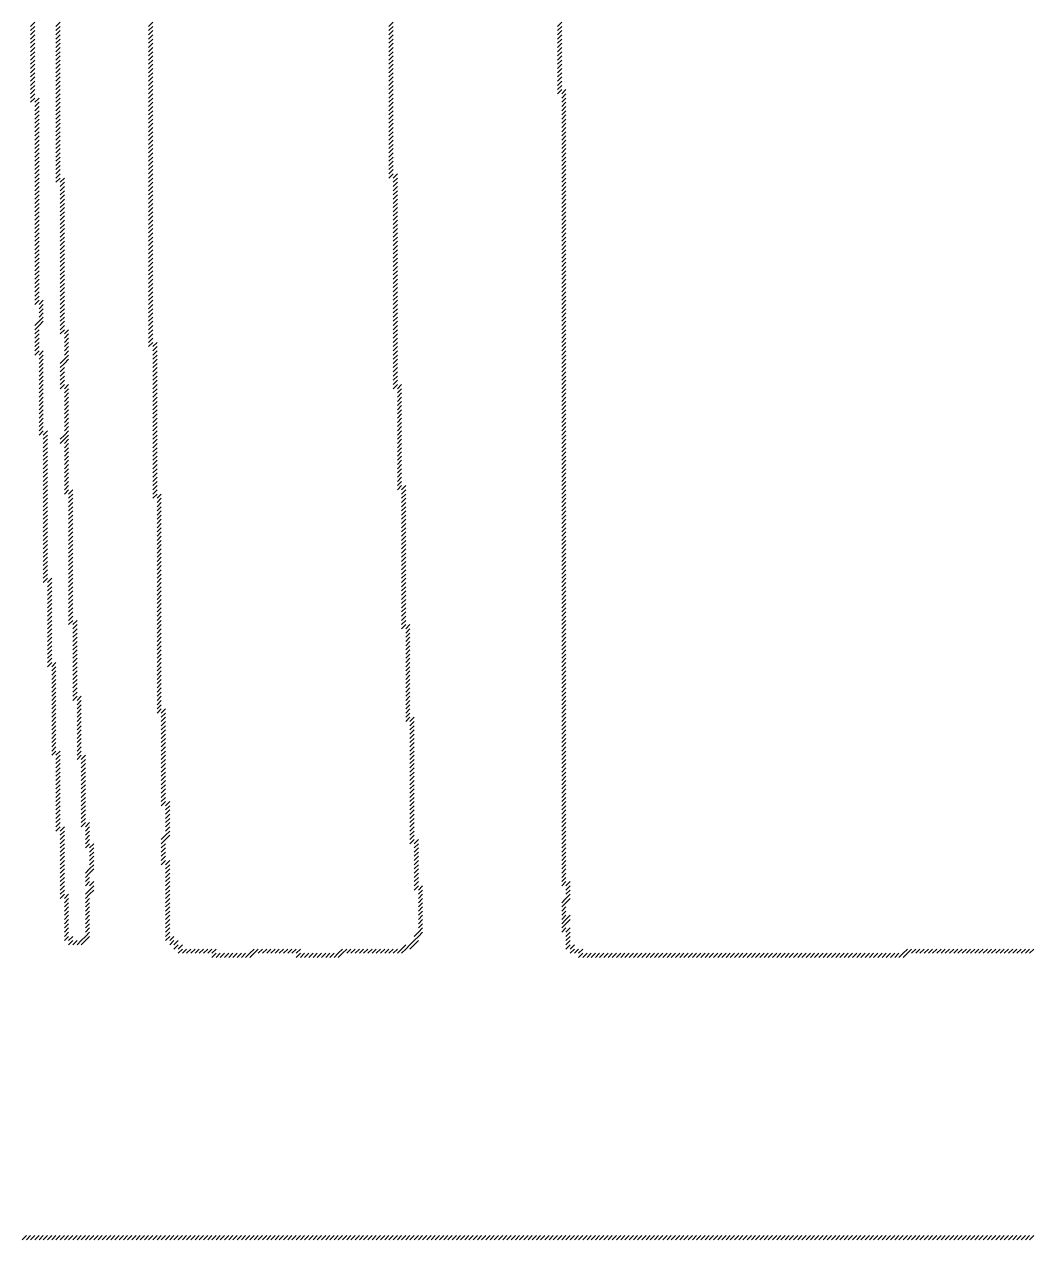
# Model space of a CAD drawing. Header units: metres. Extents: x 5 to 1923, y 5 to 1083.
# Drawn here: x 484.5 to 723.5, y 5 to 293.5 of the extents above; entities that cross this region are included whole.
import ezdxf

# ---------------------------------------------------------------- set-up
doc = ezdxf.new("R2010")
doc.units = ezdxf.units.M

msp = doc.modelspace()

# ---------------------------------------------------------------- linework, layer by layer
for p, q in [((486, 293), (487, 294)), ((486, 292), (487, 293)), ((486, 291), (487, 292)), ((492, 293), (493, 294)), ((492, 292), (493, 293)), ((492, 291), (493, 292)), ((514, 293), (515, 294)), ((514, 292), (515, 293)), ((514, 291), (515, 292)), ((571, 293), (572, 294)), ((571, 292), (572, 293)), ((571, 291), (572, 292)), ((611, 293), (612, 294)), ((611, 292), (612, 293)), ((611, 291), (612, 292)), ((486, 290), (487, 291)), ((486, 289), (487, 290)), ((486, 288), (487, 289)), ((492, 290), (493, 291)), ((492, 289), (493, 290)), ((492, 288), (493, 289)), ((514, 290), (515, 291)), ((514, 289), (515, 290)), ((514, 288), (515, 289)), ((571, 290), (572, 291)), ((571, 289), (572, 290)), ((571, 288), (572, 289)), ((611, 290), (612, 291)), ((611, 289), (612, 290)), ((611, 288), (612, 289)), ((486, 287), (487, 288)), ((486, 286), (487, 287)), ((486, 285), (487, 286)), ((492, 287), (493, 288)), ((492, 286), (493, 287)), ((492, 285), (493, 286)), ((514, 287), (515, 288)), ((514, 286), (515, 287)), ((514, 285), (515, 286)), ((571, 287), (572, 288)), ((571, 286), (572, 287)), ((571, 285), (572, 286)), ((611, 287), (612, 288)), ((611, 286), (612, 287)), ((611, 285), (612, 286)), ((486, 284), (487, 285)), ((486, 283), (487, 284)), ((486, 282), (487, 283)), ((492, 284), (493, 285)), ((492, 283), (493, 284)), ((492, 282), (493, 283)), ((514, 284), (515, 285)), ((514, 283), (515, 284)), ((514, 282), (515, 283)), ((571, 284), (572, 285)), ((571, 283), (572, 284)), ((571, 282), (572, 283)), ((611, 284), (612, 285)), ((611, 283), (612, 284)), ((611, 282), (612, 283)), ((486, 281), (487, 282)), ((486, 280), (487, 281)), ((486, 279), (487, 280)), ((492, 281), (493, 282)), ((492, 280), (493, 281)), ((492, 279), (493, 280)), ((514, 281), (515, 282)), ((514, 280), (515, 281)), ((514, 279), (515, 280)), ((571, 281), (572, 282)), ((571, 280), (572, 281)), ((571, 279), (572, 280)), ((611, 281), (612, 282)), ((611, 280), (612, 281)), ((611, 279), (612, 280)), ((486, 278), (487, 279)), ((486, 277), (487, 278)), ((486, 276), (487, 277)), ((492, 278), (493, 279)), ((492, 277), (493, 278)), ((492, 276), (493, 277)), ((514, 278), (515, 279)), ((514, 277), (515, 278)), ((514, 276), (515, 277)), ((571, 278), (572, 279)), ((571, 277), (572, 278)), ((571, 276), (572, 277)), ((611, 278), (612, 279)), ((611, 277), (612, 278)), ((612, 277), (613, 278)), ((612, 276), (613, 277)), ((486, 275), (487, 276)), ((487, 275), (488, 276)), ((487, 274), (488, 275)), ((492, 275), (493, 276)), ((492, 274), (493, 275)), ((514, 275), (515, 276)), ((514, 274), (515, 275)), ((571, 275), (572, 276)), ((571, 274), (572, 275)), ((612, 275), (613, 276)), ((612, 274), (613, 275)), ((487, 273), (488, 274)), ((487, 272), (488, 273)), ((487, 271), (488, 272)), ((492, 273), (493, 274)), ((492, 272), (493, 273)), ((492, 271), (493, 272)), ((514, 273), (515, 274)), ((514, 272), (515, 273)), ((514, 271), (515, 272)), ((571, 273), (572, 274)), ((571, 272), (572, 273)), ((571, 271), (572, 272)), ((612, 273), (613, 274)), ((612, 272), (613, 273)), ((612, 271), (613, 272)), ((487, 270), (488, 271)), ((487, 269), (488, 270)), ((487, 268), (488, 269)), ((492, 270), (493, 271)), ((492, 269), (493, 270)), ((492, 268), (493, 269)), ((514, 270), (515, 271)), ((514, 269), (515, 270)), ((514, 268), (515, 269)), ((571, 270), (572, 271)), ((571, 269), (572, 270)), ((571, 268), (572, 269)), ((612, 270), (613, 271)), ((612, 269), (613, 270)), ((612, 268), (613, 269)), ((487, 267), (488, 268)), ((487, 266), (488, 267)), ((487, 265), (488, 266)), ((492, 267), (493, 268)), ((492, 266), (493, 267)), ((492, 265), (493, 266)), ((514, 267), (515, 268)), ((514, 266), (515, 267)), ((514, 265), (515, 266)), ((571, 267), (572, 268)), ((571, 266), (572, 267)), ((571, 265), (572, 266)), ((612, 267), (613, 268)), ((612, 266), (613, 267)), ((612, 265), (613, 266)), ((487, 264), (488, 265)), ((487, 263), (488, 264)), ((487, 262), (488, 263)), ((492, 264), (493, 265)), ((492, 263), (493, 264)), ((492, 262), (493, 263)), ((514, 264), (515, 265)), ((514, 263), (515, 264)), ((514, 262), (515, 263)), ((571, 264), (572, 265)), ((571, 263), (572, 264)), ((571, 262), (572, 263)), ((612, 264), (613, 265)), ((612, 263), (613, 264)), ((612, 262), (613, 263)), ((487, 261), (488, 262)), ((487, 260), (488, 261)), ((487, 259), (488, 260)), ((492, 261), (493, 262)), ((492, 260), (493, 261)), ((492, 259), (493, 260)), ((514, 261), (515, 262)), ((514, 260), (515, 261)), ((514, 259), (515, 260)), ((571, 261), (572, 262)), ((571, 260), (572, 261)), ((571, 259), (572, 260)), ((612, 261), (613, 262)), ((612, 260), (613, 261)), ((612, 259), (613, 260)), ((487, 258), (488, 259)), ((487, 257), (488, 258)), ((487, 256), (488, 257)), ((492, 258), (493, 259)), ((492, 257), (493, 258)), ((492, 256), (493, 257)), ((493, 256), (494, 257)), ((514, 258), (515, 259)), ((514, 257), (515, 258)), ((514, 256), (515, 257)), ((571, 258), (572, 259)), ((571, 257), (572, 258)), ((572, 257), (573, 258)), ((572, 256), (573, 257)), ((612, 258), (613, 259)), ((612, 257), (613, 258)), ((612, 256), (613, 257)), ((487, 255), (488, 256)), ((487, 254), (488, 255)), ((487, 253), (488, 254)), ((493, 255), (494, 256)), ((493, 254), (494, 255)), ((493, 253), (494, 254)), ((514, 255), (515, 256)), ((514, 254), (515, 255)), ((514, 253), (515, 254)), ((572, 255), (573, 256)), ((572, 254), (573, 255)), ((572, 253), (573, 254)), ((612, 255), (613, 256)), ((612, 254), (613, 255)), ((612, 253), (613, 254)), ((487, 252), (488, 253)), ((487, 251), (488, 252)), ((487, 250), (488, 251)), ((493, 252), (494, 253)), ((493, 251), (494, 252)), ((493, 250), (494, 251)), ((514, 252), (515, 253)), ((514, 251), (515, 252)), ((514, 250), (515, 251)), ((572, 252), (573, 253)), ((572, 251), (573, 252)), ((572, 250), (573, 251)), ((612, 252), (613, 253)), ((612, 251), (613, 252)), ((612, 250), (613, 251)), ((487, 249), (488, 250)), ((487, 248), (488, 249)), ((493, 249), (494, 250)), ((493, 248), (494, 249)), ((514, 249), (515, 250)), ((514, 248), (515, 249)), ((572, 249), (573, 250)), ((572, 248), (573, 249)), ((612, 249), (613, 250)), ((612, 248), (613, 249)), ((487, 247), (488, 248)), ((487, 246), (488, 247)), ((487, 245), (488, 246)), ((493, 247), (494, 248)), ((493, 246), (494, 247)), ((493, 245), (494, 246)), ((514, 247), (515, 248)), ((514, 246), (515, 247)), ((514, 245), (515, 246)), ((572, 247), (573, 248)), ((572, 246), (573, 247)), ((572, 245), (573, 246)), ((612, 247), (613, 248)), ((612, 246), (613, 247)), ((612, 245), (613, 246)), ((487, 244), (488, 245)), ((487, 243), (488, 244)), ((487, 242), (488, 243)), ((493, 244), (494, 245)), ((493, 243), (494, 244)), ((493, 242), (494, 243)), ((514, 244), (515, 245)), ((514, 243), (515, 244)), ((514, 242), (515, 243)), ((572, 244), (573, 245)), ((572, 243), (573, 244)), ((572, 242), (573, 243)), ((612, 244), (613, 245)), ((612, 243), (613, 244)), ((612, 242), (613, 243)), ((487, 241), (488, 242)), ((487, 240), (488, 241)), ((487, 239), (488, 240)), ((493, 241), (494, 242)), ((493, 240), (494, 241)), ((493, 239), (494, 240)), ((514, 241), (515, 242)), ((514, 240), (515, 241)), ((514, 239), (515, 240)), ((572, 241), (573, 242)), ((572, 240), (573, 241)), ((572, 239), (573, 240)), ((612, 241), (613, 242)), ((612, 240), (613, 241)), ((612, 239), (613, 240)), ((487, 238), (488, 239)), ((487, 237), (488, 238)), ((487, 236), (488, 237)), ((493, 238), (494, 239)), ((493, 237), (494, 238)), ((493, 236), (494, 237)), ((514, 238), (515, 239)), ((514, 237), (515, 238)), ((514, 236), (515, 237)), ((572, 238), (573, 239)), ((572, 237), (573, 238)), ((572, 236), (573, 237)), ((612, 238), (613, 239)), ((612, 237), (613, 238)), ((612, 236), (613, 237)), ((487, 235), (488, 236)), ((487, 234), (488, 235)), ((487, 233), (488, 234)), ((493, 235), (494, 236)), ((493, 234), (494, 235)), ((493, 233), (494, 234)), ((514, 235), (515, 236)), ((514, 234), (515, 235)), ((514, 233), (515, 234)), ((572, 235), (573, 236)), ((572, 234), (573, 235)), ((572, 233), (573, 234)), ((612, 235), (613, 236)), ((612, 234), (613, 235)), ((612, 233), (613, 234)), ((487, 232), (488, 233)), ((487, 231), (488, 232)), ((487, 230), (488, 231)), ((493, 232), (494, 233)), ((493, 231), (494, 232)), ((493, 230), (494, 231)), ((514, 232), (515, 233)), ((514, 231), (515, 232)), ((514, 230), (515, 231)), ((572, 232), (573, 233)), ((572, 231), (573, 232)), ((572, 230), (573, 231)), ((612, 232), (613, 233)), ((612, 231), (613, 232)), ((612, 230), (613, 231)), ((487, 229), (488, 230)), ((487, 228), (488, 229)), ((487, 227), (488, 228)), ((488, 227), (489, 228)), ((493, 229), (494, 230)), ((493, 228), (494, 229)), ((493, 227), (494, 228)), ((514, 229), (515, 230)), ((514, 228), (515, 229)), ((514, 227), (515, 228)), ((572, 229), (573, 230)), ((572, 228), (573, 229)), ((572, 227), (573, 228)), ((612, 229), (613, 230)), ((612, 228), (613, 229)), ((612, 227), (613, 228)), ((488, 226), (489, 227)), ((488, 225), (489, 226)), ((493, 226), (494, 227)), ((493, 225), (494, 226)), ((514, 226), (515, 227)), ((514, 225), (515, 226)), ((572, 226), (573, 227)), ((572, 225), (573, 226)), ((612, 226), (613, 227)), ((612, 225), (613, 226)), ((487, 222), (488, 223)), ((488, 224), (489, 225)), ((488, 223), (489, 224)), ((488, 222), (489, 223)), ((493, 224), (494, 225)), ((493, 223), (494, 224)), ((493, 222), (494, 223)), ((514, 224), (515, 225)), ((514, 223), (515, 224)), ((514, 222), (515, 223)), ((572, 224), (573, 225)), ((572, 223), (573, 224)), ((572, 222), (573, 223)), ((612, 224), (613, 225)), ((612, 223), (613, 224)), ((612, 222), (613, 223)), ((487, 221), (488, 222)), ((487, 220), (488, 221)), ((487, 219), (488, 220)), ((493, 221), (494, 222)), ((493, 220), (494, 221)), ((494, 220), (495, 221)), ((494, 219), (495, 220)), ((514, 221), (515, 222)), ((514, 220), (515, 221)), ((514, 219), (515, 220)), ((572, 221), (573, 222)), ((572, 220), (573, 221)), ((572, 219), (573, 220)), ((612, 221), (613, 222)), ((612, 220), (613, 221)), ((612, 219), (613, 220)), ((487, 218), (488, 219)), ((487, 217), (488, 218)), ((487, 216), (488, 217)), ((494, 218), (495, 219)), ((494, 217), (495, 218)), ((494, 216), (495, 217)), ((514, 218), (515, 219)), ((514, 217), (515, 218)), ((515, 217), (516, 218)), ((515, 216), (516, 217)), ((572, 218), (573, 219)), ((572, 217), (573, 218)), ((572, 216), (573, 217)), ((612, 218), (613, 219)), ((612, 217), (613, 218)), ((612, 216), (613, 217)), ((487, 215), (488, 216)), ((488, 215), (489, 216)), ((488, 214), (489, 215)), ((488, 213), (489, 214)), ((493, 213), (494, 214)), ((494, 215), (495, 216)), ((494, 214), (495, 215)), ((494, 213), (495, 214)), ((515, 215), (516, 216)), ((515, 214), (516, 215)), ((515, 213), (516, 214)), ((572, 215), (573, 216)), ((572, 214), (573, 215)), ((572, 213), (573, 214)), ((612, 215), (613, 216)), ((612, 214), (613, 215)), ((612, 213), (613, 214)), ((488, 212), (489, 213)), ((488, 211), (489, 212)), ((488, 210), (489, 211)), ((493, 212), (494, 213)), ((493, 211), (494, 212)), ((493, 210), (494, 211)), ((515, 212), (516, 213)), ((515, 211), (516, 212)), ((515, 210), (516, 211)), ((572, 212), (573, 213)), ((572, 211), (573, 212)), ((572, 210), (573, 211)), ((612, 212), (613, 213)), ((612, 211), (613, 212)), ((612, 210), (613, 211)), ((488, 209), (489, 210)), ((488, 208), (489, 209)), ((488, 207), (489, 208)), ((493, 209), (494, 210)), ((493, 208), (494, 209)), ((493, 207), (494, 208)), ((494, 207), (495, 208)), ((515, 209), (516, 210)), ((515, 208), (516, 209)), ((515, 207), (516, 208)), ((572, 209), (573, 210)), ((572, 208), (573, 209)), ((572, 207), (573, 208)), ((573, 207), (574, 208)), ((612, 209), (613, 210)), ((612, 208), (613, 209)), ((612, 207), (613, 208)), ((488, 206), (489, 207)), ((488, 205), (489, 206)), ((488, 204), (489, 205)), ((494, 206), (495, 207)), ((494, 205), (495, 206)), ((494, 204), (495, 205)), ((515, 206), (516, 207)), ((515, 205), (516, 206)), ((515, 204), (516, 205)), ((573, 206), (574, 207)), ((573, 205), (574, 206)), ((573, 204), (574, 205)), ((612, 206), (613, 207)), ((612, 205), (613, 206)), ((612, 204), (613, 205)), ((488, 203), (489, 204)), ((488, 202), (489, 203)), ((488, 201), (489, 202)), ((494, 203), (495, 204)), ((494, 202), (495, 203)), ((494, 201), (495, 202)), ((515, 203), (516, 204)), ((515, 202), (516, 203)), ((515, 201), (516, 202)), ((573, 203), (574, 204)), ((573, 202), (574, 203)), ((573, 201), (574, 202)), ((612, 203), (613, 204)), ((612, 202), (613, 203)), ((612, 201), (613, 202)), ((488, 200), (489, 201)), ((488, 199), (489, 200)), ((494, 200), (495, 201)), ((494, 199), (495, 200)), ((515, 200), (516, 201)), ((515, 199), (516, 200)), ((573, 200), (574, 201)), ((573, 199), (574, 200)), ((612, 200), (613, 201)), ((612, 199), (613, 200)), ((488, 198), (489, 199)), ((488, 197), (489, 198)), ((488, 196), (489, 197)), ((489, 196), (490, 197)), ((494, 198), (495, 199)), ((494, 197), (495, 198)), ((494, 196), (495, 197)), ((515, 198), (516, 199)), ((515, 197), (516, 198)), ((515, 196), (516, 197)), ((573, 198), (574, 199)), ((573, 197), (574, 198)), ((573, 196), (574, 197)), ((612, 198), (613, 199)), ((612, 197), (613, 198)), ((612, 196), (613, 197)), ((489, 195), (490, 196)), ((489, 194), (490, 195)), ((489, 193), (490, 194)), ((493, 195), (494, 196)), ((493, 194), (494, 195)), ((494, 195), (495, 196)), ((494, 194), (495, 195)), ((494, 193), (495, 194)), ((515, 195), (516, 196)), ((515, 194), (516, 195)), ((515, 193), (516, 194)), ((573, 195), (574, 196)), ((573, 194), (574, 195)), ((573, 193), (574, 194)), ((612, 195), (613, 196)), ((612, 194), (613, 195)), ((612, 193), (613, 194)), ((489, 192), (490, 193)), ((489, 191), (490, 192)), ((489, 190), (490, 191)), ((494, 192), (495, 193)), ((494, 191), (495, 192)), ((494, 190), (495, 191)), ((515, 192), (516, 193)), ((515, 191), (516, 192)), ((515, 190), (516, 191)), ((573, 192), (574, 193)), ((573, 191), (574, 192)), ((573, 190), (574, 191)), ((612, 192), (613, 193)), ((612, 191), (613, 192)), ((612, 190), (613, 191)), ((489, 189), (490, 190)), ((489, 188), (490, 189)), ((489, 187), (490, 188)), ((494, 189), (495, 190)), ((494, 188), (495, 189)), ((494, 187), (495, 188)), ((515, 189), (516, 190)), ((515, 188), (516, 189)), ((515, 187), (516, 188)), ((573, 189), (574, 190)), ((573, 188), (574, 189)), ((573, 187), (574, 188)), ((612, 189), (613, 190)), ((612, 188), (613, 189)), ((612, 187), (613, 188)), ((489, 186), (490, 187)), ((489, 185), (490, 186)), ((489, 184), (490, 185)), ((494, 186), (495, 187)), ((494, 185), (495, 186)), ((494, 184), (495, 185)), ((515, 186), (516, 187)), ((515, 185), (516, 186)), ((515, 184), (516, 185)), ((573, 186), (574, 187)), ((573, 185), (574, 186)), ((573, 184), (574, 185)), ((612, 186), (613, 187)), ((612, 185), (613, 186)), ((612, 184), (613, 185)), ((489, 183), (490, 184)), ((489, 182), (490, 183)), ((489, 181), (490, 182)), ((494, 183), (495, 184)), ((494, 182), (495, 183)), ((495, 182), (496, 183)), ((495, 181), (496, 182)), ((515, 183), (516, 184)), ((515, 182), (516, 183)), ((515, 181), (516, 182)), ((516, 181), (517, 182)), ((573, 183), (574, 184)), ((574, 183), (575, 184)), ((574, 182), (575, 183)), ((574, 181), (575, 182)), ((612, 183), (613, 184)), ((612, 182), (613, 183)), ((612, 181), (613, 182)), ((489, 180), (490, 181)), ((489, 179), (490, 180)), ((489, 178), (490, 179)), ((495, 180), (496, 181)), ((495, 179), (496, 180)), ((495, 178), (496, 179)), ((516, 180), (517, 181)), ((516, 179), (517, 180)), ((516, 178), (517, 179)), ((574, 180), (575, 181)), ((574, 179), (575, 180)), ((574, 178), (575, 179)), ((612, 180), (613, 181)), ((612, 179), (613, 180)), ((612, 178), (613, 179)), ((489, 177), (490, 178)), ((489, 176), (490, 177)), ((489, 175), (490, 176)), ((495, 177), (496, 178)), ((495, 176), (496, 177)), ((495, 175), (496, 176)), ((516, 177), (517, 178)), ((516, 176), (517, 177)), ((516, 175), (517, 176)), ((574, 177), (575, 178)), ((574, 176), (575, 177)), ((574, 175), (575, 176)), ((612, 177), (613, 178)), ((612, 176), (613, 177)), ((612, 175), (613, 176)), ((489, 174), (490, 175)), ((489, 173), (490, 174)), ((495, 174), (496, 175)), ((495, 173), (496, 174)), ((516, 174), (517, 175)), ((516, 173), (517, 174)), ((574, 174), (575, 175)), ((574, 173), (575, 174)), ((612, 174), (613, 175)), ((612, 173), (613, 174)), ((489, 172), (490, 173)), ((489, 171), (490, 172)), ((489, 170), (490, 171)), ((495, 172), (496, 173)), ((495, 171), (496, 172)), ((495, 170), (496, 171)), ((516, 172), (517, 173)), ((516, 171), (517, 172)), ((516, 170), (517, 171)), ((574, 172), (575, 173)), ((574, 171), (575, 172)), ((574, 170), (575, 171)), ((612, 172), (613, 173)), ((612, 171), (613, 172)), ((612, 170), (613, 171)), ((489, 169), (490, 170)), ((489, 168), (490, 169)), ((489, 167), (490, 168)), ((495, 169), (496, 170)), ((495, 168), (496, 169)), ((495, 167), (496, 168)), ((516, 169), (517, 170)), ((516, 168), (517, 169)), ((516, 167), (517, 168)), ((574, 169), (575, 170)), ((574, 168), (575, 169)), ((574, 167), (575, 168)), ((612, 169), (613, 170)), ((612, 168), (613, 169)), ((612, 167), (613, 168)), ((489, 166), (490, 167)), ((489, 165), (490, 166)), ((489, 164), (490, 165)), ((495, 166), (496, 167)), ((495, 165), (496, 166)), ((495, 164), (496, 165)), ((516, 166), (517, 167)), ((516, 165), (517, 166)), ((516, 164), (517, 165)), ((574, 166), (575, 167)), ((574, 165), (575, 166)), ((574, 164), (575, 165)), ((612, 166), (613, 167)), ((612, 165), (613, 166)), ((612, 164), (613, 165)), ((489, 163), (490, 164)), ((489, 162), (490, 163)), ((489, 161), (490, 162)), ((490, 161), (491, 162)), ((495, 163), (496, 164)), ((495, 162), (496, 163)), ((495, 161), (496, 162)), ((516, 163), (517, 164)), ((516, 162), (517, 163)), ((516, 161), (517, 162)), ((574, 163), (575, 164)), ((574, 162), (575, 163)), ((574, 161), (575, 162)), ((612, 163), (613, 164)), ((612, 162), (613, 163)), ((612, 161), (613, 162)), ((490, 160), (491, 161)), ((490, 159), (491, 160)), ((490, 158), (491, 159)), ((495, 160), (496, 161)), ((495, 159), (496, 160)), ((495, 158), (496, 159)), ((516, 160), (517, 161)), ((516, 159), (517, 160)), ((516, 158), (517, 159)), ((574, 160), (575, 161)), ((574, 159), (575, 160)), ((574, 158), (575, 159)), ((612, 160), (613, 161)), ((612, 159), (613, 160)), ((612, 158), (613, 159)), ((490, 157), (491, 158)), ((490, 156), (491, 157)), ((490, 155), (491, 156)), ((495, 157), (496, 158)), ((495, 156), (496, 157)), ((495, 155), (496, 156)), ((516, 157), (517, 158)), ((516, 156), (517, 157)), ((516, 155), (517, 156)), ((574, 157), (575, 158)), ((574, 156), (575, 157)), ((574, 155), (575, 156)), ((612, 157), (613, 158)), ((612, 156), (613, 157)), ((612, 155), (613, 156)), ((490, 154), (491, 155)), ((490, 153), (491, 154)), ((490, 152), (491, 153)), ((495, 154), (496, 155)), ((495, 153), (496, 154)), ((495, 152), (496, 153)), ((516, 154), (517, 155)), ((516, 153), (517, 154)), ((516, 152), (517, 153)), ((574, 154), (575, 155)), ((574, 153), (575, 154)), ((574, 152), (575, 153)), ((612, 154), (613, 155)), ((612, 153), (613, 154)), ((612, 152), (613, 153)), ((490, 151), (491, 152)), ((490, 150), (491, 151)), ((495, 151), (496, 152)), ((496, 151), (497, 152)), ((496, 150), (497, 151)), ((516, 151), (517, 152)), ((516, 150), (517, 151)), ((574, 151), (575, 152)), ((574, 150), (575, 151)), ((575, 150), (576, 151)), ((612, 151), (613, 152)), ((612, 150), (613, 151)), ((490, 149), (491, 150)), ((490, 148), (491, 149)), ((490, 147), (491, 148)), ((496, 149), (497, 150)), ((496, 148), (497, 149)), ((496, 147), (497, 148)), ((516, 149), (517, 150)), ((516, 148), (517, 149)), ((516, 147), (517, 148)), ((575, 149), (576, 150)), ((575, 148), (576, 149)), ((575, 147), (576, 148)), ((612, 149), (613, 150)), ((612, 148), (613, 149)), ((612, 147), (613, 148)), ((490, 146), (491, 147)), ((490, 145), (491, 146)), ((490, 144), (491, 145)), ((496, 146), (497, 147)), ((496, 145), (497, 146)), ((496, 144), (497, 145)), ((516, 146), (517, 147)), ((516, 145), (517, 146)), ((516, 144), (517, 145)), ((575, 146), (576, 147)), ((575, 145), (576, 146)), ((575, 144), (576, 145)), ((612, 146), (613, 147)), ((612, 145), (613, 146)), ((612, 144), (613, 145)), ((490, 143), (491, 144)), ((490, 142), (491, 143)), ((490, 141), (491, 142)), ((491, 141), (492, 142)), ((496, 143), (497, 144)), ((496, 142), (497, 143)), ((496, 141), (497, 142)), ((516, 143), (517, 144)), ((516, 142), (517, 143)), ((516, 141), (517, 142)), ((575, 143), (576, 144)), ((575, 142), (576, 143)), ((575, 141), (576, 142)), ((612, 143), (613, 144)), ((612, 142), (613, 143)), ((612, 141), (613, 142)), ((491, 140), (492, 141)), ((491, 139), (492, 140)), ((491, 138), (492, 139)), ((496, 140), (497, 141)), ((496, 139), (497, 140)), ((496, 138), (497, 139)), ((516, 140), (517, 141)), ((516, 139), (517, 140)), ((516, 138), (517, 139)), ((575, 140), (576, 141)), ((575, 139), (576, 140)), ((575, 138), (576, 139)), ((612, 140), (613, 141)), ((612, 139), (613, 140)), ((612, 138), (613, 139)), ((491, 137), (492, 138)), ((491, 136), (492, 137)), ((491, 135), (492, 136)), ((496, 137), (497, 138)), ((496, 136), (497, 137)), ((496, 135), (497, 136)), ((516, 137), (517, 138)), ((516, 136), (517, 137)), ((516, 135), (517, 136)), ((575, 137), (576, 138)), ((575, 136), (576, 137)), ((575, 135), (576, 136)), ((612, 137), (613, 138)), ((612, 136), (613, 137)), ((612, 135), (613, 136)), ((491, 134), (492, 135)), ((491, 133), (492, 134)), ((491, 132), (492, 133)), ((496, 134), (497, 135)), ((496, 133), (497, 134)), ((497, 133), (498, 134)), ((497, 132), (498, 133)), ((516, 134), (517, 135)), ((516, 133), (517, 134)), ((516, 132), (517, 133)), ((575, 134), (576, 135)), ((575, 133), (576, 134)), ((575, 132), (576, 133)), ((612, 134), (613, 135)), ((612, 133), (613, 134)), ((612, 132), (613, 133)), ((491, 131), (492, 132)), ((491, 130), (492, 131)), ((491, 129), (492, 130)), ((497, 131), (498, 132)), ((497, 130), (498, 131)), ((497, 129), (498, 130)), ((516, 131), (517, 132)), ((516, 130), (517, 131)), ((517, 130), (518, 131)), ((517, 129), (518, 130)), ((575, 131), (576, 132)), ((575, 130), (576, 131)), ((575, 129), (576, 130)), ((612, 131), (613, 132)), ((612, 130), (613, 131)), ((612, 129), (613, 130)), ((491, 128), (492, 129)), ((491, 127), (492, 128)), ((491, 126), (492, 127)), ((497, 128), (498, 129)), ((497, 127), (498, 128)), ((497, 126), (498, 127)), ((517, 128), (518, 129)), ((517, 127), (518, 128)), ((517, 126), (518, 127)), ((575, 128), (576, 129)), ((576, 128), (577, 129)), ((576, 127), (577, 128)), ((576, 126), (577, 127)), ((612, 128), (613, 129)), ((612, 127), (613, 128)), ((612, 126), (613, 127)), ((491, 125), (492, 126)), ((491, 124), (492, 125)), ((497, 125), (498, 126)), ((497, 124), (498, 125)), ((517, 125), (518, 126)), ((517, 124), (518, 125)), ((576, 125), (577, 126)), ((576, 124), (577, 125)), ((612, 125), (613, 126)), ((612, 124), (613, 125)), ((491, 123), (492, 124)), ((491, 122), (492, 123)), ((491, 121), (492, 122)), ((497, 123), (498, 124)), ((497, 122), (498, 123)), ((497, 121), (498, 122)), ((517, 123), (518, 124)), ((517, 122), (518, 123)), ((517, 121), (518, 122)), ((576, 123), (577, 124)), ((576, 122), (577, 123)), ((576, 121), (577, 122)), ((612, 123), (613, 124)), ((612, 122), (613, 123)), ((612, 121), (613, 122)), ((491, 120), (492, 121)), ((492, 120), (493, 121)), ((492, 119), (493, 120)), ((492, 118), (493, 119)), ((497, 120), (498, 121)), ((497, 119), (498, 120)), ((498, 119), (499, 120)), ((498, 118), (499, 119)), ((517, 120), (518, 121)), ((517, 119), (518, 120)), ((517, 118), (518, 119)), ((576, 120), (577, 121)), ((576, 119), (577, 120)), ((576, 118), (577, 119)), ((612, 120), (613, 121)), ((612, 119), (613, 120)), ((612, 118), (613, 119)), ((492, 117), (493, 118)), ((492, 116), (493, 117)), ((492, 115), (493, 116)), ((498, 117), (499, 118)), ((498, 116), (499, 117)), ((498, 115), (499, 116)), ((517, 117), (518, 118)), ((517, 116), (518, 117)), ((517, 115), (518, 116)), ((576, 117), (577, 118)), ((576, 116), (577, 117)), ((576, 115), (577, 116)), ((612, 117), (613, 118)), ((612, 116), (613, 117)), ((612, 115), (613, 116)), ((492, 114), (493, 115)), ((492, 113), (493, 114)), ((492, 112), (493, 113)), ((498, 114), (499, 115)), ((498, 113), (499, 114)), ((498, 112), (499, 113)), ((517, 114), (518, 115)), ((517, 113), (518, 114)), ((517, 112), (518, 113)), ((576, 114), (577, 115)), ((576, 113), (577, 114)), ((576, 112), (577, 113)), ((612, 114), (613, 115)), ((612, 113), (613, 114)), ((612, 112), (613, 113)), ((492, 111), (493, 112)), ((492, 110), (493, 111)), ((492, 109), (493, 110)), ((498, 111), (499, 112)), ((498, 110), (499, 111)), ((498, 109), (499, 110)), ((517, 111), (518, 112)), ((517, 110), (518, 111)), ((517, 109), (518, 110)), ((576, 111), (577, 112)), ((576, 110), (577, 111)), ((576, 109), (577, 110)), ((612, 111), (613, 112)), ((612, 110), (613, 111)), ((612, 109), (613, 110)), ((492, 108), (493, 109)), ((492, 107), (493, 108)), ((492, 106), (493, 107)), ((498, 108), (499, 109)), ((498, 107), (499, 108)), ((498, 106), (499, 107)), ((517, 108), (518, 109)), ((518, 108), (519, 109)), ((518, 107), (519, 108)), ((518, 106), (519, 107)), ((576, 108), (577, 109)), ((576, 107), (577, 108)), ((576, 106), (577, 107)), ((612, 108), (613, 109)), ((612, 107), (613, 108)), ((612, 106), (613, 107)), ((492, 105), (493, 106)), ((492, 104), (493, 105)), ((492, 103), (493, 104)), ((498, 105), (499, 106)), ((498, 104), (499, 105)), ((498, 103), (499, 104)), ((499, 103), (500, 104)), ((518, 105), (519, 106)), ((518, 104), (519, 105)), ((518, 103), (519, 104)), ((576, 105), (577, 106)), ((576, 104), (577, 105)), ((576, 103), (577, 104)), ((612, 105), (613, 106)), ((612, 104), (613, 105)), ((612, 103), (613, 104)), ((492, 102), (493, 103)), ((493, 102), (494, 103)), ((493, 101), (494, 102)), ((493, 100), (494, 101)), ((499, 102), (500, 103)), ((499, 101), (500, 102)), ((499, 100), (500, 101)), ((517, 100), (518, 101)), ((518, 102), (519, 103)), ((518, 101), (519, 102)), ((518, 100), (519, 101)), ((576, 102), (577, 103)), ((576, 101), (577, 102)), ((576, 100), (577, 101)), ((612, 102), (613, 103)), ((612, 101), (613, 102)), ((612, 100), (613, 101)), ((493, 99), (494, 100)), ((493, 98), (494, 99)), ((499, 99), (500, 100)), ((499, 98), (500, 99)), ((500, 98), (501, 99)), ((517, 99), (518, 100)), ((517, 98), (518, 99)), ((576, 99), (577, 100)), ((577, 99), (578, 100)), ((577, 98), (578, 99)), ((612, 99), (613, 100)), ((612, 98), (613, 99)), ((493, 97), (494, 98)), ((493, 96), (494, 97)), ((493, 95), (494, 96)), ((500, 97), (501, 98)), ((500, 96), (501, 97)), ((500, 95), (501, 96)), ((517, 97), (518, 98)), ((517, 96), (518, 97)), ((517, 95), (518, 96)), ((577, 97), (578, 98)), ((577, 96), (578, 97)), ((577, 95), (578, 96)), ((612, 97), (613, 98)), ((612, 96), (613, 97)), ((612, 95), (613, 96)), ((493, 94), (494, 95)), ((493, 93), (494, 94)), ((493, 92), (494, 93)), ((499, 92), (500, 93)), ((500, 94), (501, 95)), ((500, 93), (501, 94)), ((500, 92), (501, 93)), ((517, 94), (518, 95)), ((518, 94), (519, 95)), ((518, 93), (519, 94)), ((518, 92), (519, 93)), ((577, 94), (578, 95)), ((577, 93), (578, 94)), ((577, 92), (578, 93)), ((612, 94), (613, 95)), ((612, 93), (613, 94)), ((612, 92), (613, 93)), ((493, 91), (494, 92)), ((493, 90), (494, 91)), ((493, 89), (494, 90)), ((499, 91), (500, 92)), ((499, 90), (500, 91)), ((499, 89), (500, 90)), ((500, 89), (501, 90)), ((518, 91), (519, 92)), ((518, 90), (519, 91)), ((518, 89), (519, 90)), ((577, 91), (578, 92)), ((577, 90), (578, 91)), ((577, 89), (578, 90)), ((612, 91), (613, 92)), ((612, 90), (613, 91)), ((612, 89), (613, 90)), ((613, 89), (614, 90)), ((493, 88), (494, 89)), ((493, 87), (494, 88)), ((493, 86), (494, 87)), ((494, 86), (495, 87)), ((499, 87), (500, 88)), ((499, 86), (500, 87)), ((500, 88), (501, 89)), ((500, 87), (501, 88)), ((518, 88), (519, 89)), ((518, 87), (519, 88)), ((518, 86), (519, 87)), ((577, 88), (578, 89)), ((578, 88), (579, 89)), ((578, 87), (579, 88)), ((578, 86), (579, 87)), ((613, 88), (614, 89)), ((613, 87), (614, 88)), ((613, 86), (614, 87)), ((494, 85), (495, 86)), ((494, 84), (495, 85)), ((494, 83), (495, 84)), ((499, 85), (500, 86)), ((499, 84), (500, 85)), ((499, 83), (500, 84)), ((518, 85), (519, 86)), ((518, 84), (519, 85)), ((518, 83), (519, 84)), ((578, 85), (579, 86)), ((578, 84), (579, 85)), ((578, 83), (579, 84)), ((612, 85), (613, 86)), ((612, 84), (613, 85)), ((612, 83), (613, 84)), ((613, 85), (614, 86)), ((494, 82), (495, 83)), ((494, 81), (495, 82)), ((494, 80), (495, 81)), ((499, 82), (500, 83)), ((499, 81), (500, 82)), ((499, 80), (500, 81)), ((518, 82), (519, 83)), ((518, 81), (519, 82)), ((518, 80), (519, 81)), ((578, 82), (579, 83)), ((578, 81), (579, 82)), ((578, 80), (579, 81)), ((612, 82), (613, 83)), ((612, 81), (613, 82)), ((612, 80), (613, 81)), ((613, 81), (614, 82)), ((613, 80), (614, 81)), ((494, 79), (495, 80)), ((494, 78), (495, 79)), ((494, 77), (495, 78)), ((499, 79), (500, 80)), ((499, 78), (500, 79)), ((499, 77), (500, 78)), ((518, 79), (519, 80)), ((518, 78), (519, 79)), ((518, 77), (519, 78)), ((577, 77), (578, 78)), ((578, 79), (579, 80)), ((578, 78), (579, 79)), ((578, 77), (579, 78)), ((612, 79), (613, 80)), ((612, 78), (613, 79)), ((613, 78), (614, 79)), ((613, 77), (614, 78)), ((494, 76), (495, 77)), ((495, 76), (496, 77)), ((495, 75), (496, 76)), ((496, 75), (497, 76)), ((497, 75), (498, 76)), ((498, 76), (499, 77)), ((498, 75), (499, 76)), ((499, 76), (500, 77)), ((518, 76), (519, 77)), ((519, 76), (520, 77)), ((519, 75), (520, 76)), ((520, 75), (521, 76)), ((576, 75), (577, 76)), ((577, 76), (578, 77)), ((577, 75), (578, 76)), ((613, 76), (614, 77)), ((613, 75), (614, 76)), ((520, 74), (521, 75)), ((521, 74), (522, 75)), ((521, 73), (522, 74)), ((522, 73), (523, 74)), ((523, 73), (524, 74)), ((524, 73), (525, 74)), ((525, 73), (526, 74)), ((526, 73), (527, 74)), ((527, 73), (528, 74)), ((528, 73), (529, 74)), ((529, 73), (530, 74)), ((529, 72), (530, 73)), ((530, 72), (531, 73)), ((531, 72), (532, 73)), ((532, 72), (533, 73)), ((533, 72), (534, 73)), ((534, 72), (535, 73)), ((535, 72), (536, 73)), ((536, 72), (537, 73)), ((537, 72), (538, 73)), ((538, 73), (539, 74)), ((538, 72), (539, 73)), ((539, 73), (540, 74)), ((540, 73), (541, 74)), ((541, 73), (542, 74)), ((542, 73), (543, 74)), ((543, 73), (544, 74)), ((544, 73), (545, 74)), ((545, 73), (546, 74)), ((546, 73), (547, 74)), ((547, 73), (548, 74)), ((548, 73), (549, 74)), ((549, 73), (550, 74)), ((549, 72), (550, 73)), ((550, 72), (551, 73)), ((551, 72), (552, 73)), ((552, 72), (553, 73)), ((553, 72), (554, 73)), ((554, 72), (555, 73)), ((555, 72), (556, 73)), ((556, 72), (557, 73)), ((557, 72), (558, 73)), ((558, 72), (559, 73)), ((559, 73), (560, 74)), ((559, 72), (560, 73)), ((560, 73), (561, 74)), ((561, 73), (562, 74)), ((562, 73), (563, 74)), ((563, 73), (564, 74)), ((564, 73), (565, 74)), ((565, 73), (566, 74)), ((566, 73), (567, 74)), ((567, 73), (568, 74)), ((568, 73), (569, 74)), ((569, 73), (570, 74)), ((570, 73), (571, 74)), ((571, 73), (572, 74)), ((572, 73), (573, 74)), ((573, 73), (574, 74)), ((574, 74), (575, 75)), ((574, 73), (575, 74)), ((575, 74), (576, 75)), ((576, 74), (577, 75)), ((613, 74), (614, 75)), ((614, 74), (615, 75)), ((614, 73), (615, 74)), ((615, 73), (616, 74)), ((616, 73), (617, 74)), ((616, 72), (617, 73)), ((617, 72), (618, 73)), ((618, 72), (619, 73)), ((619, 72), (620, 73)), ((620, 72), (621, 73)), ((621, 72), (622, 73)), ((622, 72), (623, 73)), ((623, 72), (624, 73)), ((624, 72), (625, 73)), ((625, 72), (626, 73)), ((626, 72), (627, 73)), ((627, 72), (628, 73)), ((628, 72), (629, 73)), ((629, 72), (630, 73)), ((630, 72), (631, 73)), ((631, 72), (632, 73)), ((632, 72), (633, 73)), ((633, 72), (634, 73)), ((634, 72), (635, 73)), ((635, 72), (636, 73)), ((636, 72), (637, 73)), ((637, 72), (638, 73)), ((638, 72), (639, 73)), ((639, 72), (640, 73)), ((640, 72), (641, 73)), ((641, 72), (642, 73)), ((642, 72), (643, 73)), ((643, 72), (644, 73)), ((644, 72), (645, 73)), ((645, 72), (646, 73)), ((646, 72), (647, 73)), ((647, 72), (648, 73)), ((648, 72), (649, 73)), ((649, 72), (650, 73)), ((650, 72), (651, 73)), ((651, 72), (652, 73)), ((652, 72), (653, 73)), ((653, 72), (654, 73)), ((654, 72), (655, 73)), ((655, 72), (656, 73)), ((656, 72), (657, 73)), ((657, 72), (658, 73)), ((658, 72), (659, 73)), ((659, 72), (660, 73)), ((660, 72), (661, 73)), ((661, 72), (662, 73)), ((662, 72), (663, 73)), ((663, 72), (664, 73)), ((664, 72), (665, 73)), ((665, 72), (666, 73)), ((666, 72), (667, 73)), ((667, 72), (668, 73)), ((668, 72), (669, 73)), ((669, 72), (670, 73)), ((670, 72), (671, 73)), ((671, 72), (672, 73)), ((672, 72), (673, 73)), ((673, 72), (674, 73)), ((674, 72), (675, 73)), ((675, 72), (676, 73)), ((676, 72), (677, 73)), ((677, 72), (678, 73)), ((678, 72), (679, 73)), ((679, 72), (680, 73)), ((680, 72), (681, 73)), ((681, 72), (682, 73)), ((682, 72), (683, 73)), ((683, 72), (684, 73)), ((684, 72), (685, 73)), ((685, 72), (686, 73)), ((686, 72), (687, 73)), ((687, 72), (688, 73)), ((688, 72), (689, 73)), ((689, 72), (690, 73)), ((690, 72), (691, 73)), ((691, 72), (692, 73)), ((692, 72), (693, 73)), ((693, 73), (694, 74)), ((693, 72), (694, 73)), ((694, 73), (695, 74)), ((695, 73), (696, 74)), ((696, 73), (697, 74)), ((697, 73), (698, 74)), ((698, 73), (699, 74)), ((699, 73), (700, 74)), ((700, 73), (701, 74)), ((701, 73), (702, 74)), ((702, 73), (703, 74)), ((703, 73), (704, 74)), ((704, 73), (705, 74)), ((705, 73), (706, 74)), ((706, 73), (707, 74)), ((707, 73), (708, 74)), ((708, 73), (709, 74)), ((709, 73), (710, 74)), ((710, 73), (711, 74)), ((711, 73), (712, 74)), ((712, 73), (713, 74)), ((713, 73), (714, 74)), ((714, 73), (715, 74)), ((715, 73), (716, 74)), ((716, 73), (717, 74)), ((717, 73), (718, 74)), ((718, 73), (719, 74)), ((719, 73), (720, 74)), ((720, 73), (721, 74)), ((721, 73), (722, 74)), ((722, 73), (723, 74)), ((723, 73), (724, 74)), ((484, 5), (485, 6)), ((485, 5), (486, 6)), ((486, 5), (487, 6)), ((487, 5), (488, 6)), ((488, 5), (489, 6)), ((489, 5), (490, 6)), ((490, 5), (491, 6)), ((491, 5), (492, 6)), ((492, 5), (493, 6)), ((493, 5), (494, 6)), ((494, 5), (495, 6)), ((495, 5), (496, 6)), ((496, 5), (497, 6)), ((497, 5), (498, 6)), ((498, 5), (499, 6)), ((499, 5), (500, 6)), ((500, 5), (501, 6)), ((501, 5), (502, 6)), ((502, 5), (503, 6)), ((503, 5), (504, 6)), ((504, 5), (505, 6)), ((505, 5), (506, 6)), ((506, 5), (507, 6)), ((507, 5), (508, 6)), ((508, 5), (509, 6)), ((509, 5), (510, 6)), ((510, 5), (511, 6)), ((511, 5), (512, 6)), ((512, 5), (513, 6)), ((513, 5), (514, 6)), ((514, 5), (515, 6)), ((515, 5), (516, 6)), ((516, 5), (517, 6)), ((517, 5), (518, 6)), ((518, 5), (519, 6)), ((519, 5), (520, 6)), ((520, 5), (521, 6)), ((521, 5), (522, 6)), ((522, 5), (523, 6)), ((523, 5), (524, 6)), ((524, 5), (525, 6)), ((525, 5), (526, 6)), ((526, 5), (527, 6)), ((527, 5), (528, 6)), ((528, 5), (529, 6)), ((529, 5), (530, 6)), ((530, 5), (531, 6)), ((531, 5), (532, 6)), ((532, 5), (533, 6)), ((533, 5), (534, 6)), ((534, 5), (535, 6)), ((535, 5), (536, 6)), ((536, 5), (537, 6)), ((537, 5), (538, 6)), ((538, 5), (539, 6)), ((539, 5), (540, 6)), ((540, 5), (541, 6)), ((541, 5), (542, 6)), ((542, 5), (543, 6)), ((543, 5), (544, 6)), ((544, 5), (545, 6)), ((545, 5), (546, 6)), ((546, 5), (547, 6)), ((547, 5), (548, 6)), ((548, 5), (549, 6)), ((549, 5), (550, 6)), ((550, 5), (551, 6)), ((551, 5), (552, 6)), ((552, 5), (553, 6)), ((553, 5), (554, 6)), ((554, 5), (555, 6)), ((555, 5), (556, 6)), ((556, 5), (557, 6)), ((557, 5), (558, 6)), ((558, 5), (559, 6)), ((559, 5), (560, 6)), ((560, 5), (561, 6)), ((561, 5), (562, 6)), ((562, 5), (563, 6)), ((563, 5), (564, 6)), ((564, 5), (565, 6)), ((565, 5), (566, 6)), ((566, 5), (567, 6)), ((567, 5), (568, 6)), ((568, 5), (569, 6)), ((569, 5), (570, 6)), ((570, 5), (571, 6)), ((571, 5), (572, 6)), ((572, 5), (573, 6)), ((573, 5), (574, 6)), ((574, 5), (575, 6)), ((575, 5), (576, 6)), ((576, 5), (577, 6)), ((577, 5), (578, 6)), ((578, 5), (579, 6)), ((579, 5), (580, 6)), ((580, 5), (581, 6)), ((581, 5), (582, 6)), ((582, 5), (583, 6)), ((583, 5), (584, 6)), ((584, 5), (585, 6)), ((585, 5), (586, 6)), ((586, 5), (587, 6)), ((587, 5), (588, 6)), ((588, 5), (589, 6)), ((589, 5), (590, 6)), ((590, 5), (591, 6)), ((591, 5), (592, 6)), ((592, 5), (593, 6)), ((593, 5), (594, 6)), ((594, 5), (595, 6)), ((595, 5), (596, 6)), ((596, 5), (597, 6)), ((597, 5), (598, 6)), ((598, 5), (599, 6)), ((599, 5), (600, 6)), ((600, 5), (601, 6)), ((601, 5), (602, 6)), ((602, 5), (603, 6)), ((603, 5), (604, 6)), ((604, 5), (605, 6)), ((605, 5), (606, 6)), ((606, 5), (607, 6)), ((607, 5), (608, 6)), ((608, 5), (609, 6)), ((609, 5), (610, 6)), ((610, 5), (611, 6)), ((611, 5), (612, 6)), ((612, 5), (613, 6)), ((613, 5), (614, 6)), ((614, 5), (615, 6)), ((615, 5), (616, 6)), ((616, 5), (617, 6)), ((617, 5), (618, 6)), ((618, 5), (619, 6)), ((619, 5), (620, 6)), ((620, 5), (621, 6)), ((621, 5), (622, 6)), ((622, 5), (623, 6)), ((623, 5), (624, 6)), ((624, 5), (625, 6)), ((625, 5), (626, 6)), ((626, 5), (627, 6)), ((627, 5), (628, 6)), ((628, 5), (629, 6)), ((629, 5), (630, 6)), ((630, 5), (631, 6)), ((631, 5), (632, 6)), ((632, 5), (633, 6)), ((633, 5), (634, 6)), ((634, 5), (635, 6)), ((635, 5), (636, 6)), ((636, 5), (637, 6)), ((637, 5), (638, 6)), ((638, 5), (639, 6)), ((639, 5), (640, 6)), ((640, 5), (641, 6)), ((641, 5), (642, 6)), ((642, 5), (643, 6)), ((643, 5), (644, 6)), ((644, 5), (645, 6)), ((645, 5), (646, 6)), ((646, 5), (647, 6)), ((647, 5), (648, 6)), ((648, 5), (649, 6)), ((649, 5), (650, 6)), ((650, 5), (651, 6)), ((651, 5), (652, 6)), ((652, 5), (653, 6)), ((653, 5), (654, 6)), ((654, 5), (655, 6)), ((655, 5), (656, 6)), ((656, 5), (657, 6)), ((657, 5), (658, 6)), ((658, 5), (659, 6)), ((659, 5), (660, 6)), ((660, 5), (661, 6)), ((661, 5), (662, 6)), ((662, 5), (663, 6)), ((663, 5), (664, 6)), ((664, 5), (665, 6)), ((665, 5), (666, 6)), ((666, 5), (667, 6)), ((667, 5), (668, 6)), ((668, 5), (669, 6)), ((669, 5), (670, 6)), ((670, 5), (671, 6)), ((671, 5), (672, 6)), ((672, 5), (673, 6)), ((673, 5), (674, 6)), ((674, 5), (675, 6)), ((675, 5), (676, 6)), ((676, 5), (677, 6)), ((677, 5), (678, 6)), ((678, 5), (679, 6)), ((679, 5), (680, 6)), ((680, 5), (681, 6)), ((681, 5), (682, 6)), ((682, 5), (683, 6)), ((683, 5), (684, 6)), ((684, 5), (685, 6)), ((685, 5), (686, 6)), ((686, 5), (687, 6)), ((687, 5), (688, 6)), ((688, 5), (689, 6)), ((689, 5), (690, 6)), ((690, 5), (691, 6)), ((691, 5), (692, 6)), ((692, 5), (693, 6)), ((693, 5), (694, 6)), ((694, 5), (695, 6)), ((695, 5), (696, 6)), ((696, 5), (697, 6)), ((697, 5), (698, 6)), ((698, 5), (699, 6)), ((699, 5), (700, 6)), ((700, 5), (701, 6)), ((701, 5), (702, 6)), ((702, 5), (703, 6)), ((703, 5), (704, 6)), ((704, 5), (705, 6)), ((705, 5), (706, 6)), ((706, 5), (707, 6)), ((707, 5), (708, 6)), ((708, 5), (709, 6)), ((709, 5), (710, 6)), ((710, 5), (711, 6)), ((711, 5), (712, 6)), ((712, 5), (713, 6)), ((713, 5), (714, 6)), ((714, 5), (715, 6)), ((715, 5), (716, 6)), ((716, 5), (717, 6)), ((717, 5), (718, 6)), ((718, 5), (719, 6)), ((719, 5), (720, 6)), ((720, 5), (721, 6)), ((721, 5), (722, 6)), ((722, 5), (723, 6)), ((723, 5), (724, 6))]:
    msp.add_line(p, q)

doc.saveas('drawing.dxf')
